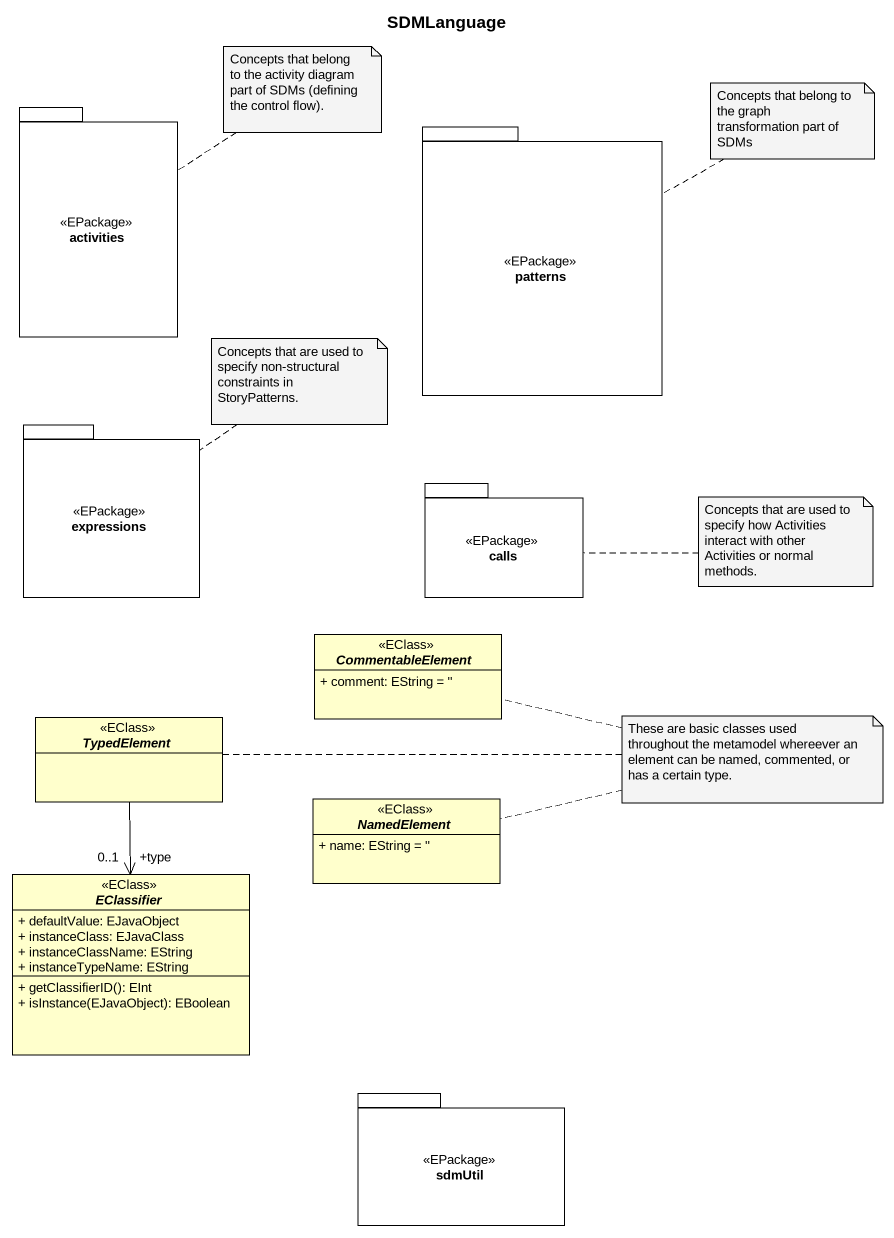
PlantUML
@startuml
title SDMLanguage
hide circle
hide empty members
skinparam classAttributeIconSize 0
package activities <<EPackage>> {
}
package patterns <<EPackage>> {
}
package expressions <<EPackage>> {
}
package calls <<EPackage>> {
}
abstract class CommentableElement <<EClass>> {
  + comment: EString = ''
}
abstract class TypedElement <<EClass>>
abstract class NamedElement <<EClass>> {
  + name: EString = ''
}
abstract class EClassifier <<EClass>> {
  + defaultValue: EJavaObject
  + instanceClass: EJavaClass
  + instanceClassName: EString
  + instanceTypeName: EString
  + getClassifierID(): EInt
  + isInstance(EJavaObject): EBoolean
}
package sdmUtil <<EPackage>> {
}
TypedElement --> "+type\n0..1" EClassifier
note top of activities : Concepts that belong to the activity diagram part of SDMs (defining the control flow).
note right of patterns : Concepts that belong to the graph transformation part of SDMs
note top of expressions : Concepts that are used to specify non-structural constraints in StoryPatterns.
note right of calls : Concepts that are used to specify how Activities interact with other Activities or normal methods.
note as N5
  These are basic classes used throughout the metamodel whereever an element can be named, commented, or has a certain type.
end note
N5 .. CommentableElement
N5 .. NamedElement
N5 .. TypedElement
@enduml
